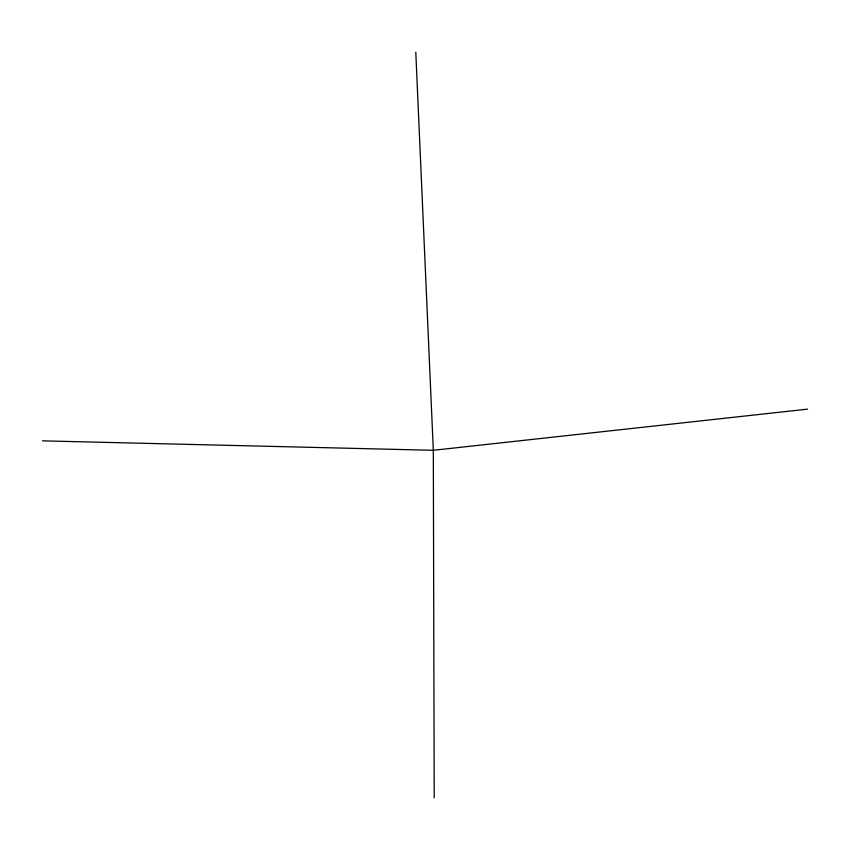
<?xml version="1.0" encoding="UTF-8"?>
<svg xmlns="http://www.w3.org/2000/svg" width="850" height="850" viewBox="0 0 850 850"><rect width="100%" height="100%" fill="white"/><g stroke="black" fill="none" stroke-linecap="round" stroke-linejoin="round"><path stroke-width="1.27" d="M807.5 409.147L433.319 450.298L42.5 440.853M415.788 52.158L433.319 450.298L434.212 797.842"/></g></svg>
